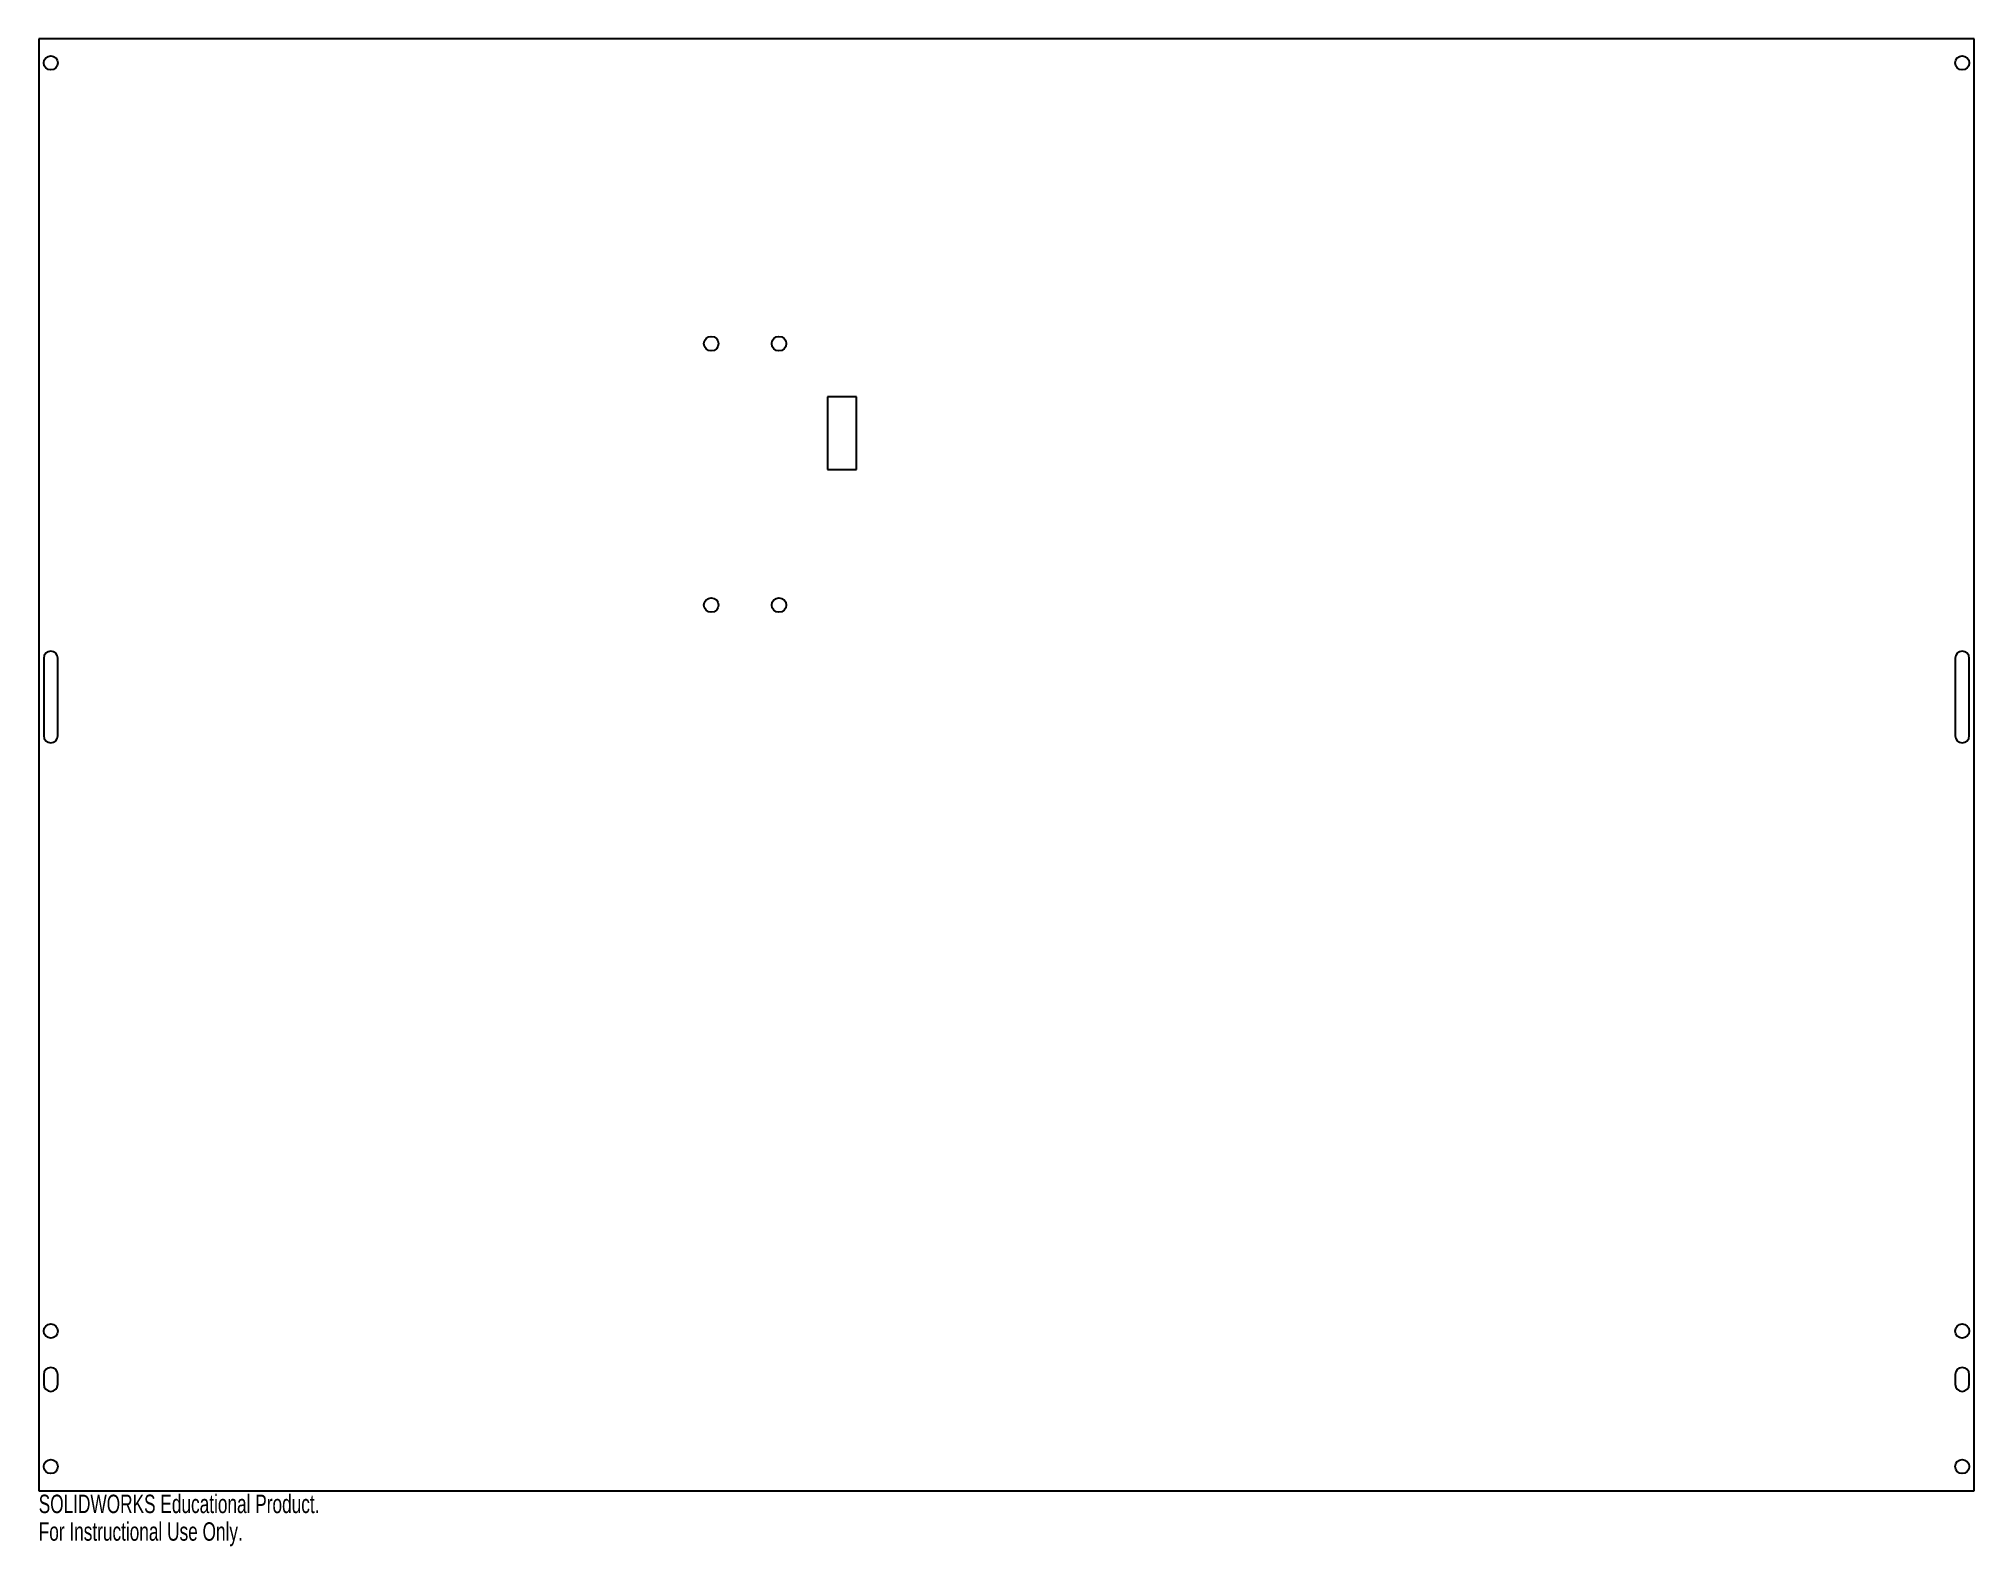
# Model space of a CAD drawing. Header units: inches. Extents: x -10 to 10, y -8.1 to 7.5.
import ezdxf

# ---------------------------------------------------------------- set-up
doc = ezdxf.new("R2010")
doc.units = ezdxf.units.IN
doc.header["$MEASUREMENT"] = 0
doc.styles.add('SLDTEXTSTYLE0', font='TXT', dxfattribs={"width": 0.7})

msp = doc.modelspace()

# ---------------------------------------------------------------- linework, layer by layer
at = {"color": 7, "linetype": 'Continuous', "lineweight": 25}
for p, q in [((-10, 7.5), (-10, -7.5)), ((10, 7.5), (-10, 7.5)), ((10, -7.5), (10, 7.5)), ((-1.55, 3.8), (-1.85, 3.8)), ((-1.85, 3.8), (-1.85, 3.05)), ((-1.55, 3.05), (-1.55, 3.8)), ((-1.85, 3.05), (-1.55, 3.05)), ((-9.948, 1.1), (-9.948, 0.3)), ((-9.802, 0.3), (-9.802, 1.1)), ((9.802, 1.1), (9.802, 0.3)), ((9.948, 0.3), (9.948, 1.1)), ((-9.948, -6.3), (-9.948, -6.4)), ((-9.802, -6.4), (-9.802, -6.3)), ((9.802, -6.3), (9.802, -6.4)), ((9.948, -6.4), (9.948, -6.3)), ((-10, -7.5), (10, -7.5))]:
    msp.add_line(p, q, dxfattribs=at)
for centre, radius in [((-9.875, 7.25), 0.073), ((9.875, 7.25), 0.073), ((-3.050735, 4.35), 0.075), ((-2.350735, 4.35), 0.075), ((-3.050735, 1.65), 0.075), ((-2.350735, 1.65), 0.075), ((-9.875, -5.85), 0.073), ((9.875, -5.85), 0.073), ((-9.875, -7.25), 0.073), ((9.875, -7.25), 0.073)]:
    msp.add_circle(centre, radius, dxfattribs=at)
for centre, start, end in [((-9.875, 1.1), 0, 180), ((9.875, 1.1), 0, 180), ((-9.875, 0.3), 180, 0), ((9.875, 0.3), 180, 0), ((-9.875, -6.3), 0, 180), ((-9.875, -6.4), 180, 0), ((9.875, -6.3), 0, 180), ((9.875, -6.4), 180, 0)]:
    msp.add_arc(centre, 0.073, start, end, dxfattribs=at)

# ---------------------------------------------------------------- texts
at = {"color": 7, "linetype": 'Continuous', "char_height": 0.1903, "attachment_point": 1, "style": 'SLDTEXTSTYLE0'}
for s, insert in [('SOLIDWORKS Educational Product.', (-10, -7.54014)), ('For Instructional Use Only.', (-10, -7.82559))]:
    msp.add_mtext(s, dxfattribs=dict(at, insert=insert))

doc.saveas('drawing.dxf')
